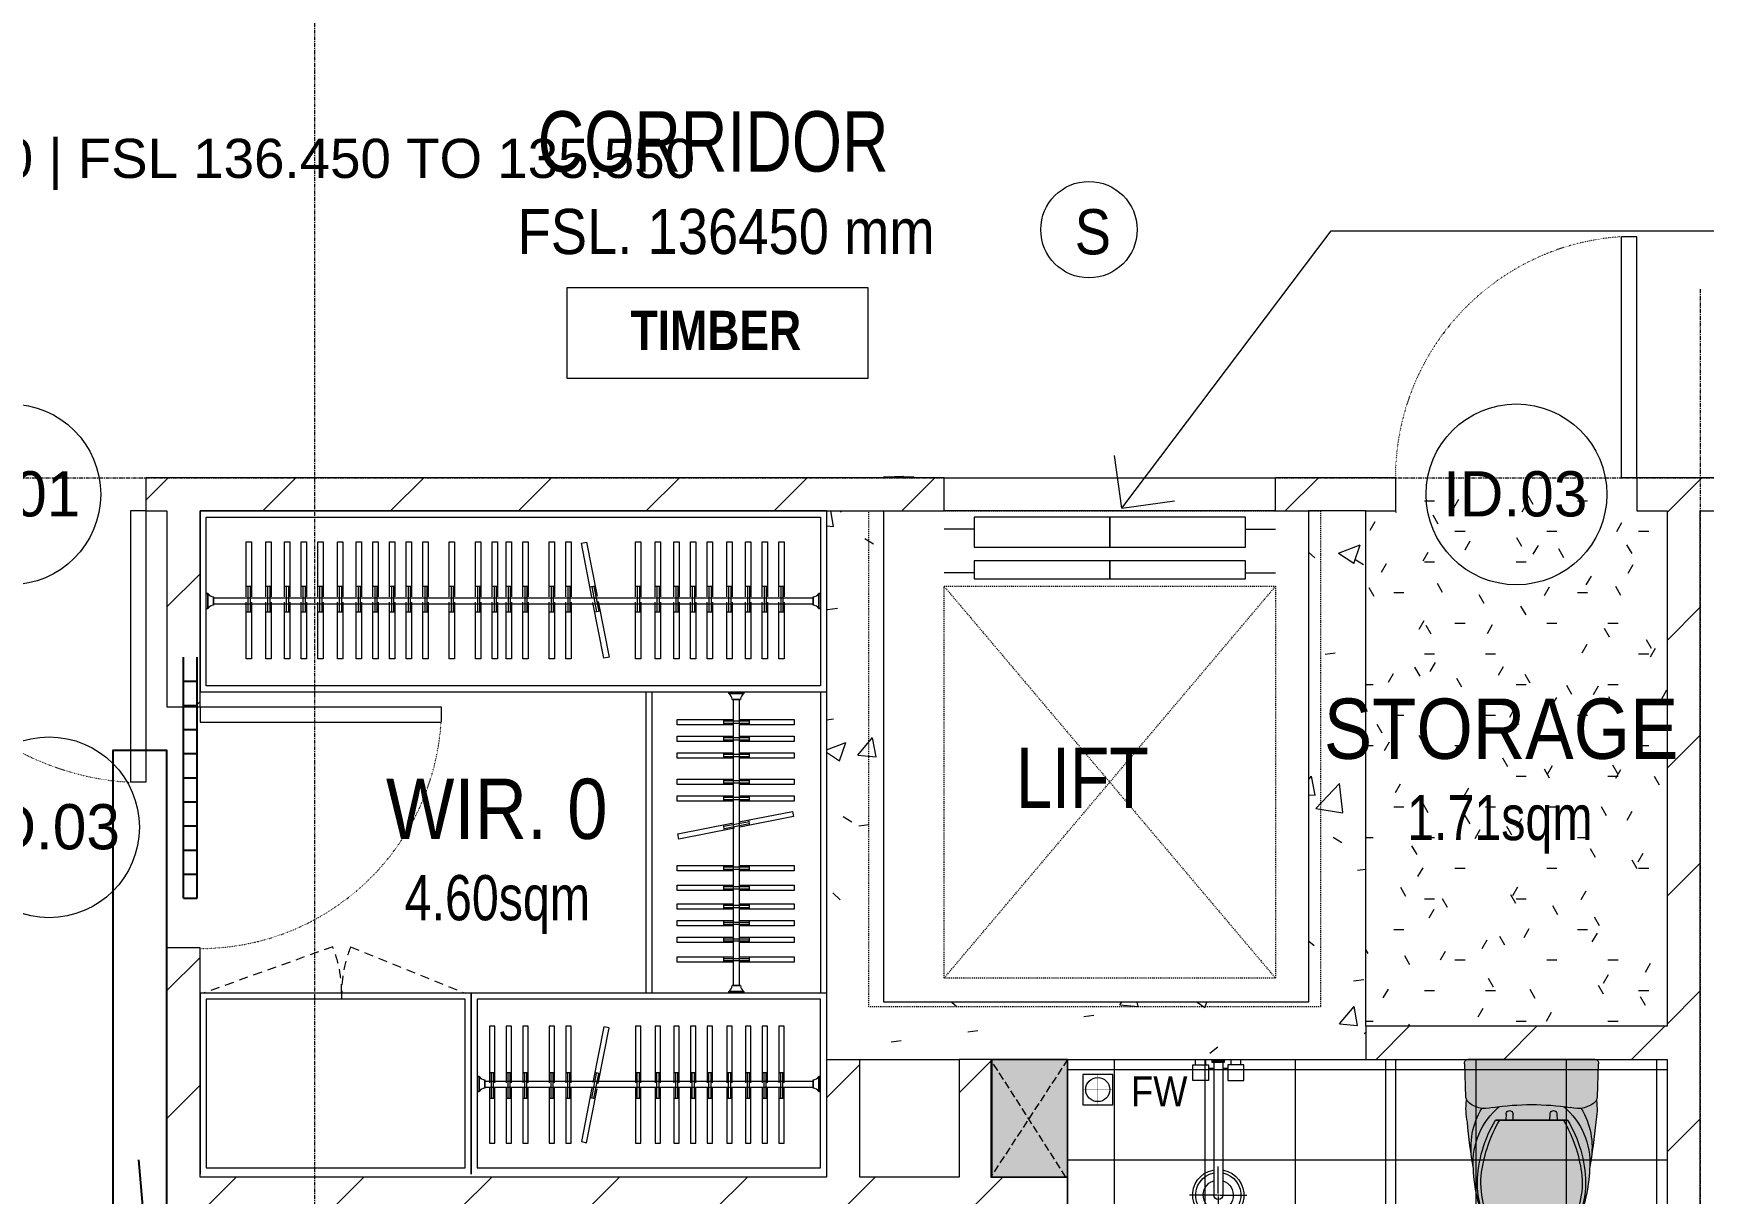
# Model space of a CAD drawing. Header units: millimetres. Extents: x -3370 to 37592, y -25802 to 13127.
# Drawn here: x 16211 to 21755, y -3112 to 738 of the extents above; entities that cross this region are included whole.
import ezdxf

# ---------------------------------------------------------------- set-up
doc = ezdxf.new("R2010")
doc.units = ezdxf.units.MM
for name, pattern in [('Aligning Line', [6.35, 3.175, -3.175]), ('Dot - Tight', [1, 0, -1]), ('Grid Line', [22.225, 12.7, -3.175, 3.175, -3.175]), ('IMPORT-Dash', [50, 30, -20]), ('IMPORT-IMPORT-DASH _4_', [35, 25, -10]), ('T-swing', [1.2, 0, -0.6, 0, -0.6])]:
    doc.linetypes.add(name, pattern=pattern)
for name, color, linetype, lineweight in [('A-ANNO-NOTE', 131, 'Continuous', 9), ('A-AREA-IDEN', 2, 'Continuous', 25), ('A-AREA-PATT', 32, 'Continuous', 9), ('A-DETL-GENF', 92, 'Continuous', 9), ('A-DETL-HDLN', 90, 'Dot - Tight', 9), ('A-DETL-THIN', 151, 'Continuous', 9), ('A-DOOR', 31, 'Continuous', 9), ('A-DOOR-IDEN', 31, 'Continuous', 9), ('A-WALL', 113, 'Continuous', 18), ('A-WALL-PATT', 111, 'Continuous', 18), ('G-ANNO-DIMS', 111, 'Continuous', 9), ('G-ANNO-TEXT', 231, 'Continuous', 9), ('LG Furniture_dwg _2_', 8, 'Continuous', 9), ('Q-SPCQ', 91, 'Continuous', 9), ('S-GRID', 1, 'Continuous', 9), ('图层 01', 7, 'Continuous', 9)]:
    doc.layers.add(name, color=color, linetype=linetype, lineweight=lineweight)
for name, color, linetype, lineweight, true_color in [('ID_LIGHTING_COVE', 7, 'Continuous', 25, 0xb86b1b), ('ID_NEW_JOINERY', 7, 'Continuous', 25, 0x181715), ('ID_REVISION_MARKUP', 7, 'Continuous', 25, 0xc83228)]:
    doc.layers.add(name, color=color, linetype=linetype, lineweight=lineweight, true_color=true_color)
doc.styles.add('Avenir', font='', dxfattribs={"width": 0.9, "height": 150})
doc.styles.add('Avenir Heavy', font='', dxfattribs={"width": 0.9, "height": 200})
doc.styles.add('Avenir Light', font='', dxfattribs={"height": 150})
doc.styles.add('Avenir Medium', font='', dxfattribs={"width": 0.8, "height": 150})
doc.styles.add('Avenir_1', font='', dxfattribs={"width": 0.8, "height": 200})
doc.styles.add('Avenir_3', font='', dxfattribs={"width": 0.9, "height": 100})
doc.styles.add('Avenir_B_2', font='', dxfattribs={"width": 0.85, "height": 130})
doc.styles.add('ID_SANS', font='Arial.ttf')
doc.styles.get('Avenir').set_extended_font_data('Avenir')
doc.styles.get('Avenir Heavy').set_extended_font_data('Avenir Heavy')
doc.styles.get('Avenir Light').set_extended_font_data('Avenir Light')
doc.styles.get('Avenir Medium').set_extended_font_data('Avenir Medium')
doc.styles.get('Avenir_1').set_extended_font_data('Avenir')
doc.styles.get('Avenir_3').set_extended_font_data('Avenir')
doc.styles.get('Avenir_B_2').set_extended_font_data('Avenir', bold=True)
pattern_1 = [(45, (0, 0), (-212.132, 212.132), [])]
pattern_2 = [(50, (0, 0), (728.737, -63.756), [76.2, -838.2]), (355, (0, 0), (-140.972, 764.228), [60.96, -670.56]), (100.451, (60.7, -5.3), (587.77, 700.467), [64.76, -712.36]), (46.184, (0, 203.2), (1084.316, -168.17), [114.3, -1257.3]), (96.636, (90.4, 189.2), (949.61, 989.71), [97.14, -1068.54]), (351.184, (0, 203.2), (949.62, 989.7), [91.44, -1005.84]), (21, (101.6, 152.4), (606.458, -409.06), [76.2, -838.2]), (326, (101.6, 152.4), (247.208, 736.753), [60.96, -670.56]), (71.451, (152.14, 118.3), (853.668, 327.685), [64.76, -712.36]), (37.5, (0, 0), (12.3547, 338.22), [33.528, -628.904, 33.528, -647.192, -673.1]), (37.5, (0, 0), (12.3547, 338.22), [-1343.152, 33.528, -639.572]), (7.5, (0, 0), (267.279, 400.722), [33.528, -354.584, 33.528, -613.664, -256.54]), (7.5, (0, 0), (267.279, 400.722), [-1035.304, 33.528, -223.012]), (327.5, (-226.57, 0), (542.3633, -22.9153), [33.528, -220.472, 33.528, -758.952, -1051.56]), (327.5, (-226.57, 0), (542.3633, -22.9153), [-1046.48, 33.528, -1018.032]), (317.5, (-328.17, 0), (592.517, 101.707), [33.528, -296.672, 33.528, -492.76, -746.76]), (317.5, (-328.17, 0), (592.517, 101.707), [-856.488, 33.528, -713.232])]

# ---------------------------------------------------------------- blocks, each defined once
blk = doc.blocks.new('M_Single-Flush - 900 x 2400mm In-1960865-Lower Ground Floor')
at = {"layer": 'A-DOOR'}
for p, q in [((399, -55), (399, -955.2)), ((450, -55), (399, -55)), ((450, -55), (450, -955.2)), ((450, -955.2), (399, -955.2))]:
    blk.add_line(p, q, dxfattribs=at)
at = {"layer": 'A-DOOR', "linetype": 'T-swing'}
blk.add_arc((450, -55), 901.7, 180, 266.7576, dxfattribs=at)
blk = doc.blocks.new('M_Single-Flush - 800 x 2400mm In-1960871-Lower Ground Floor')
at = {"layer": 'A-DOOR'}
for p, q in [((349, -55), (349, -855.1)), ((400, -55), (349, -55)), ((400, -55), (400, -855.1)), ((400, -855.1), (349, -855.1))]:
    blk.add_line(p, q, dxfattribs=at)
at = {"layer": 'A-DOOR', "linetype": 'T-swing'}
blk.add_arc((400, -55), 801.7, 180, 266.3526, dxfattribs=at)
blk = doc.blocks.new('Lift - Centre door _AUS_ - 13 Person 1000kg load_ deep-1960868-Lower Ground Floor')
at = {"layer": 'Q-SPCQ'}
for p, q in [((-496.1, 58), (-396.1, 58)), ((-496.1, 55), (-496.1, 58)), ((-461.1, 59), (-431.1, 59)), ((-460.6, 59), (-461.1, 59)), ((-461.1, 59), (-460.6, 59)), ((-460.6, 59), (-461.1, 59)), ((-431.1, 59), (-431.6, 59)), ((-431.6, 59), (-431.1, 59)), ((-431.1, 59), (-431.6, 59)), ((-396.1, 58), (-396.1, 55)), ((-296.1, -55), (-296.1, 55)), ((-296.1, 55), (803.9, 55)), ((803.9, -55), (803.9, 55)), ((803.9, -55), (-296.1, -55)), ((-196.1, -75), (-196.1, -175)), ((253.9, -75), (-196.1, -75)), ((253.9, -175), (253.9, -75)), ((703.9, -75), (253.9, -75)), ((253.9, -75), (253.9, -175)), ((703.9, -175), (703.9, -75)), ((-196.1, -115), (-296.1, -115)), ((703.9, -115), (803.9, -115)), ((-196.1, -175), (253.9, -175)), ((-196.1, -220), (-196.1, -280)), ((253.9, -220), (-196.1, -220)), ((253.9, -175), (703.9, -175)), ((253.9, -280), (253.9, -220)), ((703.9, -220), (253.9, -220)), ((253.9, -220), (253.9, -280)), ((703.9, -280), (703.9, -220)), ((-196.1, -260), (-296.1, -260)), ((703.9, -260), (803.9, -260)), ((-196.1, -280), (253.9, -280)), ((253.9, -280), (703.9, -280))]:
    blk.add_line(p, q, dxfattribs=at)
at = {"layer": 'Q-SPCQ', "linetype": 'Aligning Line'}
for p, q in [((-546.1, -1700), (-546.1, -55)), ((-546.1, -55), (953.9, -55)), ((953.9, -55), (953.9, -1700)), ((-296.1, -1605), (803.9, -305)), ((-296.1, -305), (803.9, -1605)), ((-296.1, -1605), (-296.1, -305)), ((-296.1, -305), (803.9, -305)), ((803.9, -305), (803.9, -1605)), ((803.9, -1605), (-296.1, -1605)), ((953.9, -1700), (-546.1, -1700))]:
    blk.add_line(p, q, dxfattribs=at)
blk = doc.blocks.new('M_Single-Flush - 800 x 2400mm In-2328581-Lower Ground Floor')
at = {"layer": 'A-DOOR'}
for p, q in [((349, 55), (349, 855.1)), ((400, 855.1), (349, 855.1)), ((400, 55), (400, 855.1)), ((400, 55), (349, 55))]:
    blk.add_line(p, q, dxfattribs=at)
at = {"layer": 'A-DOOR', "linetype": 'T-swing'}
blk.add_arc((400, 55), 801.7, 93.6474, 180, dxfattribs=at)
blk = doc.blocks.new('LG Furniture_dwg _2__LG Furniture_dwg _2__LG Furniture_dwg_A$C24FE3AAA-1786696-Lower Ground Floor-2227244-Lower Ground Floor-2333698-Lower Ground Floor')
at = {"layer": '图层 01'}
for p, q in [((0, 51.6), (17.7, 51.6)), ((4.8, 51.6), (4.8, -33.6)), ((11.8, 51.6), (11.8, -33.6)), ((0, -33.6), (17.7, -33.6))]:
    blk.add_line(p, q, dxfattribs=at)
at = {"layer": '图层 01', "flags": 128}
for points in [[(17.7, 18), (17.7, 199.7), (0, 199.7), (0, 18)], [(0, 0), (0, -188.4), (17.7, -188.4), (17.7, 0)]]:
    blk.add_lwpolyline(points, dxfattribs=at)
blk = doc.blocks.new('LG Furniture_dwg _2__LG Furniture_dwg _2__LG Furniture_dwg_A$C24FE3AAA-1786699-Lower Ground Floor-2227250-Lower Ground Floor-2333702-Lower Ground Floor')
at = {"layer": '图层 01'}
for p, q in [((0, 51.6), (17.7, 51.6)), ((4.8, 51.6), (4.8, -33.6)), ((11.8, 51.6), (11.8, -33.6)), ((0, -33.6), (17.7, -33.6))]:
    blk.add_line(p, q, dxfattribs=at)
at = {"layer": '图层 01', "flags": 128}
for points in [[(17.7, 18), (17.7, 199.7), (0, 199.7), (0, 18)], [(0, 0), (0, -188.4), (17.7, -188.4), (17.7, 0)]]:
    blk.add_lwpolyline(points, dxfattribs=at)
blk = doc.blocks.new('LG Furniture_dwg _2__LG Furniture_dwg _2__LG Furniture_dwg_做成ACAD TuKuai0410-1786700-Lower Ground Floor-2227253-Lower Ground Floor-2333704-Lower Ground Floor')
at = {"layer": '图层 01'}
for p, q in [((0, -211.1), (0, 211.1)), ((181.2, 84.1), (200.8, 85.1)), ((200.6, 61.3), (181.2, 61.5)), ((200.6, -61.3), (181.2, -61.5)), ((181.2, -84.1), (200.8, -85.1))]:
    blk.add_line(p, q, dxfattribs=at)
at = {"layer": '图层 01', "flags": 128}
for points in [[(14, 222.4), (124.8, 218.8), (136.6, 215.2)], [(201.1, -119.9), (201.1, 119.9), (201.1, -119.9), (201.1, 119.9)], [(136.6, -215.2), (124.8, -218.8), (14, -222.4)]]:
    blk.add_lwpolyline(points, dxfattribs=at)
at = {"layer": '图层 01'}
for centre, radius, start, end in [((11.6, 211.1), 11.6, 77.816, 180), ((164.6, 11.8), 205.8, 77.8819, 98.1295), ((77.3, 153.5), 85.6, 343.1753, 46.1405), ((343.3, -50.2), 244.2, 86.6529, 140.0755), ((291.6, -50.7), 251.6, 80.0154, 120.9839), ((418.3, -244.6), 424.2, 91.2487, 120.7875), ((418.3, -244.6), 424.2, 91.2487, 120.7875), ((418.3, -244.6), 424.2, 91.2487, 120.7875), ((21.9, -1810.3), 2031.8, 80.3609, 84.7498), ((338.1, -353.5), 546.9, 66.774, 87.4835), ((409, -115.2), 283.2, 56.0812, 97.0229), ((408.1, -122.6), 302.1, 42.1307, 89.834), ((408.1, -122.6), 302.1, 42.1307, 89.834), ((408.1, -122.6), 302.1, 42.1307, 89.834), ((1027.3, 0), 877.6, 171.5645, 188.4355), ((444.1, -314.7), 485.7, 98.2525, 120.0388), ((396.8, -112.4), 304.9, 37.339, 59.0201), ((371.8, -170.5), 349.9, 42.3567, 56.0812), ((181, 72.8), 11.3, 88.9403, 271.0597), ((535.5, -5.2), 118.2, 2.542, 36.6053), ((554.6, 1.5), 110.5, 338.8962, 39.9839), ((440.5, 61.3), 238.9, 298.3069, 335.3734), ((535.5, 5.2), 118.2, 323.3947, 357.458), ((343.3, 50.2), 244.2, 219.9245, 273.3471), ((181, -72.8), 11.3, 88.9403, 271.0597), ((444.1, 314.7), 485.7, 239.9612, 261.7475), ((408.1, 122.6), 302.1, 270.166, 317.8693), ((408.1, 122.6), 302.1, 270.166, 317.8693), ((408.1, 122.6), 302.1, 270.166, 317.8693), ((371.8, 170.5), 349.9, 303.9188, 317.6433), ((77.3, -153.5), 85.6, 313.8595, 16.8247), ((291.6, 50.7), 251.6, 239.0161, 279.9846), ((418.3, 244.6), 424.2, 239.2125, 268.7513), ((418.3, 244.6), 424.2, 239.2125, 268.7513), ((418.3, 244.6), 424.2, 239.2125, 268.7513), ((338.1, 353.5), 546.9, 272.5165, 293.226), ((409, 115.2), 283.2, 262.9771, 303.9188), ((11.6, -211.1), 11.6, 180, 282.184), ((164.6, -11.8), 205.8, 261.8705, 282.1181), ((21.9, 1810.3), 2031.8, 275.2502, 279.6391)]:
    blk.add_arc(centre, radius, start, end, dxfattribs=at)
blk = doc.blocks.new('LG Furniture_dwg _2__LG Furniture_dwg _2__LG Furniture_dwg_A$C4C12256C-1786701-Lower Ground Floor-2227252-Lower Ground Floor-2333703-Lower Ground Floor')
at = {"layer": '图层 01'}
for p, q in [((-450, 5), (-450, 95)), ((-18, 75.2), (0, 75.2)), ((-10, 15), (-450, 15)), ((-450, 2.5), (-450, -2.5)), ((0, 41.8), (-18, 41.8)), ((-5, -20), (-5, 20)), ((-455, 0), (-545, 0)), ((-452.5, 0), (-447.5, 0)), ((-450, -5), (-450, -95)), ((-10, -15), (-450, -15)), ((-445, 0), (-355, 0)), ((0, -41.8), (-18, -41.8)), ((-18, -75.2), (0, -75.2))]:
    blk.add_line(p, q, dxfattribs=at)
at = {"layer": '图层 01', "flags": 128}
for points in [[(-18, 32.1), (-69.4, 32.1), (-69.4, 84.9), (-18, 84.9), (-18, 32.1)], [(-18, -32.1), (-69.4, -32.1), (-69.4, -84.9), (-18, -84.9), (-18, -32.1)]]:
    blk.add_lwpolyline(points, dxfattribs=at)
for points in [[(-30, 15), (-30, 32.1)], [(-10, 20), (-10, -20), (0, -20), (0, 20)], [(-30, -32.1), (-30, -15)]]:
    blk.add_lwpolyline(points, close=True, dxfattribs=at)
at = {"layer": '图层 01'}
for radius, start, end in [(85, 11.537, 348.463), (75, 11.537, 348.463), (50, 17.4576, 342.5424), (15, 90, 270)]:
    blk.add_arc((-450, 0), radius, start, end, dxfattribs=at)
blk = doc.blocks.new('LG Furniture_dwg _2__LG Furniture_dwg _2_-2222735-Lower Ground Floor-2333706-Lower Ground Floor')
at = {"layer": 'LG Furniture_dwg _2_', "color": 7, "linetype": 'IMPORT-Dash'}
for p, q in [((57093.6, -1587.3), (56663.4, -1741.2)), ((57153.1, -1587.3), (57533.4, -1741.2))]:
    blk.add_line(p, q, dxfattribs=at)
at = {"layer": 'LG Furniture_dwg _2_', "color": 7, "linetype": 'IMPORT-IMPORT-DASH _4_'}
for p, q in [((59527.9, -2351.2), (59277.9, -1961.2)), ((59533.4, -1961.2), (59277.9, -2351.2))]:
    blk.add_line(p, q, dxfattribs=at)
at = {"layer": 'LG Furniture_dwg _2_', "color": 7, "flags": 128}
blk.add_lwpolyline([(59533.4, -2351.2), (59533.4, -1961.2), (59277.9, -1961.2), (59277.9, -2351.2)], close=True, dxfattribs=at)
blk.add_lwpolyline([(59533.4, -1961.2), (59533.4, -3211.2), (60143.4, -3211.2), (60623.4, -2731.2), (60623.4, -1961.2)], dxfattribs=at)
at = {"layer": 'LG Furniture_dwg _2_', "color": 7, "linetype": 'IMPORT-Dash'}
for centre, start, end in [((56710.4, -1741.2), 360, 21.8752), ((57536.4, -1741.2), 158.1248, 180)]:
    blk.add_arc(centre, 413, start, end, dxfattribs=at)
at = {"layer": '图层 01'}
for p, q in [((56698.4, -429.2), (58688.4, -429.2)), ((56698.4, -449.2), (58688.4, -449.2)), ((58133.4, -741.2), (58133.4, -1741.2)), ((58153.4, -741.2), (58153.4, -1741.2)), ((58423.4, -766.2), (58423.4, -1716.2)), ((58443.4, -766.2), (58443.4, -1716.2)), ((58713.4, -741.2), (58713.4, -1741.2)), ((57123.4, -1761.2), (57123.4, -1741.2)), ((57598.4, -2033.1), (58688.4, -2033.1)), ((57598.4, -2053.1), (58688.4, -2053.1))]:
    blk.add_line(p, q, dxfattribs=at)
at = {"layer": '图层 01', "flags": 128}
for points in [[(58733.4, -141.2), (56653.4, -141.2), (56653.4, -741.2), (58733.4, -741.2)], [(58733.4, -1741.2), (57553.4, -1741.2), (57553.4, -2341.2), (57553.4, -1741.2), (56653.4, -1741.2), (56653.4, -2341.2)]]:
    blk.add_lwpolyline(points, dxfattribs=at)
for points in [[(58713.4, -161.2), (58713.4, -721.2), (56673.4, -721.2), (56673.4, -161.2)], [(56673.4, -464.6), (56679.4, -464.6), (56679.4, -414.6), (56673.4, -414.6), (56679.4, -414.6), (56679.4, -464.6)], [(56698.4, -453.6), (56698.4, -425.6)], [(58688.4, -453.6), (58688.4, -425.6)], [(58713.4, -464.6), (58707.4, -464.6), (58707.4, -414.6), (58713.4, -414.6), (58707.4, -414.6), (58707.4, -464.6)], [(58408.4, -741.2), (58408.4, -747.2), (58458.4, -747.2), (58458.4, -741.2), (58458.4, -747.2), (58408.4, -747.2)], [(58419.4, -766.2), (58447.4, -766.2)], [(58419.4, -1716.2), (58447.4, -1716.2)], [(56673.4, -1761.2), (56673.4, -2321.2), (57533.4, -2321.2), (57533.4, -1761.2)], [(58713.4, -2321.2), (58713.4, -1761.2), (57573.4, -1761.2), (57573.4, -2321.2)], [(58408.4, -1741.2), (58408.4, -1735.2), (58458.4, -1735.2), (58458.4, -1741.2), (58458.4, -1735.2), (58408.4, -1735.2)], [(57573.4, -2017.8), (57579.4, -2017.8), (57579.4, -2067.8), (57573.4, -2067.8), (57579.4, -2067.8), (57579.4, -2017.8)], [(57598.4, -2028.8), (57598.4, -2056.8)], [(58688.4, -2028.8), (58688.4, -2056.8)], [(58713.4, -2017.8), (58707.4, -2017.8), (58707.4, -2067.8), (58713.4, -2067.8), (58707.4, -2067.8), (58707.4, -2017.8)]]:
    blk.add_lwpolyline(points, close=True, dxfattribs=at)
at = {"layer": '图层 01'}
for centre, start, end in [((56698.4, -403.6), 209.9156, 269.9473), ((56698.4, -403.6), 209.9156, 269.9473), ((58688.3, -403.6), 270.0527, 330.0844), ((58688.3, -403.6), 270.0527, 330.0844), ((56698.4, -475.5), 90.0527, 150.0844), ((58688.3, -475.5), 29.9156, 89.9473), ((58397.4, -766.2), 0.0527, 60.0844), ((58469.3, -766.2), 119.9156, 179.9473), ((58469.3, -766.2), 119.9156, 179.9473), ((58397.4, -1716.1), 299.9156, 359.9473), ((58469.3, -1716.1), 180.0527, 240.0844), ((58469.3, -1716.1), 180.0527, 240.0844), ((57598.4, -2006.8), 209.9156, 269.9473), ((58688.3, -2006.8), 270.0527, 330.0844), ((57598.4, -2078.7), 90.0527, 150.0844), ((57598.4, -2078.7), 90.0527, 150.0844), ((58688.3, -2078.7), 29.9156, 89.9473), ((58688.3, -2078.7), 29.9156, 89.9473)]:
    blk.add_arc(centre, 21.9, start, end, dxfattribs=at)
at = {"extrusion": (0, 0, -1), "zscale": -1}
for p in [(-56824, -443.5), (-56889.3, -443.5), (-56951.4, -443.5), (-57006.8, -443.5), (-57062.1, -443.5), (-57127.4, -443.5), (-57189.6, -443.5), (-57244.9, -443.5), (-57300.2, -443.5), (-57355.6, -443.5), (-57410.9, -443.5), (-57498.2, -443.5), (-57585.6, -443.5), (-57640.9, -443.5), (-57687.6, -443.5), (-57742.9, -443.5), (-57830.3, -443.5), (-57885.6, -443.5), (-58116.5, -443.5), (-58181.8, -443.5), (-58244, -443.5), (-58299.3, -443.5), (-58354.6, -443.5), (-58419.9, -443.5), (-58482.1, -443.5), (-58537.4, -443.5), (-58592.7, -443.5)]:
    blk.add_blockref('LG Furniture_dwg _2__LG Furniture_dwg _2__LG Furniture_dwg_A$C24FE3AAA-1786696-Lower Ground Floor-2227244-Lower Ground Floor-2333698-Lower Ground Floor', p, dxfattribs=at)
at = {"extrusion": (0, 0, -1)}
for name, p, zscale, rotation in [('LG Furniture_dwg _2__LG Furniture_dwg _2__LG Furniture_dwg_A$C24FE3AAA-1786696-Lower Ground Floor-2227244-Lower Ground Floor-2333698-Lower Ground Floor', (-57975, -441), -0.9999999999999994, 348.9190717904642), ('LG Furniture_dwg _2__LG Furniture_dwg _2__LG Furniture_dwg_A$C24FE3AAA-1786696-Lower Ground Floor-2227244-Lower Ground Floor-2333698-Lower Ground Floor', (-58425.4, -850.8), -1.000000000000002, 90), ('LG Furniture_dwg _2__LG Furniture_dwg _2__LG Furniture_dwg_A$C24FE3AAA-1786696-Lower Ground Floor-2227244-Lower Ground Floor-2333698-Lower Ground Floor', (-58425.4, -906.2), -1.000000000000002, 90), ('LG Furniture_dwg _2__LG Furniture_dwg _2__LG Furniture_dwg_A$C24FE3AAA-1786696-Lower Ground Floor-2227244-Lower Ground Floor-2333698-Lower Ground Floor', (-58425.4, -961.5), -1.000000000000002, 90), ('LG Furniture_dwg _2__LG Furniture_dwg _2__LG Furniture_dwg_A$C24FE3AAA-1786696-Lower Ground Floor-2227244-Lower Ground Floor-2333698-Lower Ground Floor', (-58425.4, -1048.8), -1.000000000000002, 90), ('LG Furniture_dwg _2__LG Furniture_dwg _2__LG Furniture_dwg_A$C24FE3AAA-1786696-Lower Ground Floor-2227244-Lower Ground Floor-2333698-Lower Ground Floor', (-58425.4, -1104.2), -1.000000000000002, 90), ('LG Furniture_dwg _2__LG Furniture_dwg _2__LG Furniture_dwg_A$C24FE3AAA-1786696-Lower Ground Floor-2227244-Lower Ground Floor-2333698-Lower Ground Floor', (-58427.8, -1193.6), -1, 78.91907179046372), ('LG Furniture_dwg _2__LG Furniture_dwg _2__LG Furniture_dwg_A$C24FE3AAA-1786696-Lower Ground Floor-2227244-Lower Ground Floor-2333698-Lower Ground Floor', (-58425.4, -1335.1), -1.000000000000002, 90), ('LG Furniture_dwg _2__LG Furniture_dwg _2__LG Furniture_dwg_A$C24FE3AAA-1786696-Lower Ground Floor-2227244-Lower Ground Floor-2333698-Lower Ground Floor', (-58425.4, -1400.3), -1.000000000000002, 90), ('LG Furniture_dwg _2__LG Furniture_dwg _2__LG Furniture_dwg_A$C24FE3AAA-1786696-Lower Ground Floor-2227244-Lower Ground Floor-2333698-Lower Ground Floor', (-58425.4, -1462.5), -1.000000000000002, 90), ('LG Furniture_dwg _2__LG Furniture_dwg _2__LG Furniture_dwg_A$C24FE3AAA-1786696-Lower Ground Floor-2227244-Lower Ground Floor-2333698-Lower Ground Floor', (-58425.4, -1517.9), -1.000000000000002, 90), ('LG Furniture_dwg _2__LG Furniture_dwg _2__LG Furniture_dwg_A$C24FE3AAA-1786696-Lower Ground Floor-2227244-Lower Ground Floor-2333698-Lower Ground Floor', (-58425.4, -1573.2), -1.000000000000002, 90), ('LG Furniture_dwg _2__LG Furniture_dwg _2__LG Furniture_dwg_A$C24FE3AAA-1786696-Lower Ground Floor-2227244-Lower Ground Floor-2333698-Lower Ground Floor', (-58425.4, -1638.5), -1.000000000000002, 90), ('LG Furniture_dwg _2__LG Furniture_dwg _2__LG Furniture_dwg_A$C4C12256C-1786701-Lower Ground Floor-2227252-Lower Ground Floor-2333703-Lower Ground Floor', (-60033.4, -1961.2), -1, 90), ('LG Furniture_dwg _2__LG Furniture_dwg _2__LG Furniture_dwg_做成ACAD TuKuai0410-1786700-Lower Ground Floor-2227253-Lower Ground Floor-2333704-Lower Ground Floor', (-61073.4, -1961.2), -1, 270)]:
    blk.add_blockref(name, p, dxfattribs=dict(at, zscale=zscale, rotation=rotation))
for p, rotation in [((57632.3, -2038.9), 180), ((57687.6, -2038.9), 180), ((57742.9, -2038.9), 180), ((57830.3, -2038.9), 180), ((57885.6, -2038.9), 180), ((57975, -2041.3), 168.9190717904641), ((58116.5, -2038.9), 180), ((58181.8, -2038.9), 180), ((58244, -2038.9), 180), ((58299.3, -2038.9), 180), ((58354.6, -2038.9), 180), ((58419.9, -2038.9), 180), ((58482.1, -2038.9), 180), ((58537.4, -2038.9), 180), ((58592.7, -2038.9), 180)]:
    blk.add_blockref('LG Furniture_dwg _2__LG Furniture_dwg _2__LG Furniture_dwg_A$C24FE3AAA-1786699-Lower Ground Floor-2227250-Lower Ground Floor-2333702-Lower Ground Floor', p, dxfattribs=dict(rotation=rotation))
blk = doc.blocks.new('LG Furniture_dwg _2_-2222735-Lower Ground Floor')
blk.add_blockref('LG Furniture_dwg _2__LG Furniture_dwg _2_-2222735-Lower Ground Floor-2333706-Lower Ground Floor', (-39889.3, -705.5))
blk = doc.blocks.new('Annotation - Tag Door - Annotation - Tag Door-163460-Lower Ground Floor')
at = {"layer": 'A-DOOR-IDEN'}
blk.add_circle((0, 0), 3, dxfattribs=at)
blk = doc.blocks.new('OJID - Material Marks - OJID - Material Marks-1690541-Lower Ground Floor')
at = {"layer": 'A-ANNO-NOTE'}
for p, q in [((10, 3), (0, 3)), ((0, 3), (0, 0)), ((10, 0), (10, 3)), ((0, 0), (10, 0))]:
    blk.add_line(p, q, dxfattribs=at)

msp = doc.modelspace()

# ---------------------------------------------------------------- hatches: boundary and pattern name
at = {"layer": 'A-AREA-PATT'}
h = msp.add_hatch(dxfattribs=at)
h.set_pattern_fill('FP_4', color=55, style=0, pattern_type=2)
h.set_pattern_definition([(0, (0, 0), (406.4, 101.6), [33.528, -271.272, 33.528, -271.272, -1625.6]), (0, (0, 0), (406.4, 101.6), [-609.6, 33.528, -576.072, 33.528, -271.272, -711.2]), (0, (0, 0), (406.4, 101.6), [-1524, 33.528, -169.672, 33.528, -474.472]), (120, (152.4, 50.8), (-291.1882, 301.15272), [33.528, -271.272, 33.528, -271.272, -1625.6]), (120, (152.4, 50.8), (-291.1882, 301.15272), [-609.6, 33.528, -576.072, 33.528, -271.272, -711.2]), (120, (152.4, 50.8), (-291.1882, 301.15272), [-1524, 33.528, -169.672, 33.528, -474.472]), (240, (203.2, 254), (-115.2118, -402.75272), [33.528, -271.272, 33.528, -271.272, -1625.6]), (240, (203.2, 254), (-115.2118, -402.75272), [-609.6, 33.528, -576.072, 33.528, -271.272, -711.2]), (240, (203.2, 254), (-115.2118, -402.75272), [-1524, 33.528, -169.672, 33.528, -474.472])])
h.paths.add_polyline_path([(21039.859, -2556.636), (21634.04, -2556.636), (21634.04, -846.636), (21534.04, -846.636), (21534.04, -791.636), (20734.04, -791.636), (20734.04, -846.636), (20634.04, -846.636), (20634.04, -2556.636), (20712.345, -2556.636)])
h = msp.add_hatch(dxfattribs=at)
h.set_pattern_fill('FP_3', color=55, style=0, pattern_type=2)
h.set_pattern_definition([(0, (0, 0), (0, 300), []), (90, (0, 0), (-300, 2e-14), [])])
h.paths.add_polyline_path([(21634.04, -5021.636), (21634.04, -2666.636), (19644.04, -2666.636), (19644.04, -5021.636), (20944.04, -5021.636)])
at = {"layer": 'A-DETL-GENF'}
h = msp.add_hatch(color=7, dxfattribs=at)
h.paths.add_polyline_path([(20144.04, -5021.636), (20144.04, -3916.636), (19644.04, -3916.636), (19644.04, -5021.636), (19670.96, -5021.636)])
h.paths.add_polyline_path([(17855.379, -5021.636), (17851.299, -4896.816), (17848.003, -4886.113), (17849.947, -4849.855), (17818.479, -4594.038), (17803.809, -4529.841), (17781.531, -4467.872), (17752.414, -4425.483), (17714.901, -4390.305), (17670.73, -4363.97), (17648.012, -4357.884), (17624.52, -4356.745), (17601.32, -4360.602), (17579.461, -4369.282), (17559.934, -4382.391), (17514.703, -4425.483), (17483.45, -4467.872), (17461.172, -4529.841), (17446.502, -4594.038), (17439.655, -4659.533), (17428.098, -4736.483), (17415.181, -4852.596), (17416.978, -4886.113), (17413.682, -4896.816), (17409.602, -5021.636), (17851.299, -5021.636)])
h.paths.add_polyline_path([(18033.928, -3656.636), (18534.04, -3656.636), (18534.04, -3166.636), (16764.04, -3166.636), (16764.04, -3656.636), (17469.253, -3656.636)])
h.paths.add_polyline_path([(21176.069, -3331.528), (21199.561, -3330.388), (21222.279, -3324.303), (21266.45, -3297.967), (21303.963, -3262.79), (21333.08, -3220.4), (21355.359, -3158.432), (21370.028, -3094.235), (21376.875, -3028.74), (21388.432, -2951.79), (21401.496, -2838.418), (21399.553, -2802.16), (21402.848, -2791.457), (21406.928, -2666.636), (20961.152, -2666.636), (20965.231, -2791.457), (20968.527, -2802.16), (20966.584, -2838.418), (20998.051, -3094.235), (21012.721, -3158.432), (21035, -3220.4), (21069.186, -3266.77), (21111.483, -3305.881), (21131.01, -3318.991), (21152.869, -3327.671)])
h.paths.add_polyline_path([(19534.04, -3056.636), (19644.04, -3056.636), (19644.04, -2666.636), (19388.584, -2667.624), (19388.584, -3056.636), (19394.04, -3056.636)])
h.paths.add_polyline_path([(21174.04, 873.364), (21174.04, 2423.364), (20524.04, 2423.364), (20524.04, 873.364)])
h.paths.add_polyline_path([(17110.827, 873.364), (17234.04, 873.364), (17234.04, 3918.364), (16744.04, 3918.364), (16744.04, 5038.364), (16434.041, 5038.364), (16434.041, 873.364), (16839.04, 873.364)])
h.paths.add_polyline_path([(20524.04, 2740.476), (20648.861, 2744.555), (20659.563, 2747.851), (20695.821, 2745.908), (20951.638, 2777.375), (21015.835, 2792.045), (21077.804, 2814.323), (21120.193, 2843.44), (21155.371, 2880.953), (21181.706, 2925.124), (21187.792, 2947.842), (21188.931, 2971.334), (21185.074, 2994.534), (21174.04, 3019.9), (21163.285, 3035.92), (21120.193, 3081.151), (21077.804, 3112.404), (21015.835, 3134.683), (20951.638, 3149.352), (20886.143, 3156.199), (20809.193, 3167.756), (20695.821, 3180.82), (20659.563, 3178.877), (20648.861, 3182.172), (20524.04, 3186.252), (20524.04, 2744.555)])
h.paths.add_polyline_path([(20524.04, 3473.364), (22994.04, 3473.364), (22994.04, 4338.364), (20524.04, 4338.364), (20524.04, 3543.009)])
at = {"layer": 'A-WALL-PATT', "lineweight": 9}
h = msp.add_hatch(dxfattribs=at)
h.set_pattern_fill('FP_2', color=256, style=0, pattern_type=2)
h.set_pattern_definition(pattern_1)
h.paths.add_polyline_path([(18939.04, -846.636), (18939.04, -736.636), (16584.04, -736.636), (16584.04, -846.636), (18844.04, -846.636)])
h.paths.add_polyline_path([(15124.04, -846.636), (15684.04, -846.636), (15684.04, -736.636), (12864.04, -736.636), (12864.04, -846.636), (15090.879, -846.636)])
h = msp.add_hatch(dxfattribs=at)
h.set_pattern_fill('FP_2', color=256, style=0, pattern_type=2)
h.set_pattern_definition(pattern_1)
h.paths.add_polyline_path([(21634.04, -846.636), (21924.04, -846.636), (21924.04, -736.636), (21534.04, -736.636), (21534.04, -846.636)])
h.paths.add_polyline_path([(19030.927, -846.636), (19234.04, -846.636), (19234.04, -736.636), (18939.04, -736.636), (18939.04, -846.636)])
h.paths.add_polyline_path([(20334.04, -846.636), (20734.04, -846.636), (20734.04, -736.636), (20334.04, -736.636)])
h.paths.add_polyline_path([(27054.04, -846.636), (27054.04, -736.636), (26944.04, -736.636), (26944.04, -846.636), (27050.763, -846.636)])
h.paths.add_polyline_path([(25864.04, -846.636), (26044.04, -846.636), (26044.04, -736.636), (22824.04, -736.636), (22824.04, -846.636)])
h = msp.add_hatch(dxfattribs=at)
h.set_pattern_fill('FP_2', color=256, style=0, pattern_type=2)
h.set_pattern_definition(pattern_1)
h.paths.add_polyline_path([(16654.04, -3056.636), (16764.04, -3056.636), (16764.04, -2296.636), (16654.04, -2296.636), (16654.04, -2846.551)])
h.paths.add_polyline_path([(16764.04, -1496.636), (16764.04, -846.636), (16654.04, -846.636), (16654.04, -1496.636)])
h = msp.add_hatch(dxfattribs=at)
h.set_pattern_fill('FP_1', color=256, style=0, pattern_type=2)
h.set_pattern_definition(pattern_2)
h.paths.add_polyline_path([(18954.04, -2666.636), (19034.04, -2666.636), (19034.04, -846.636), (18844.04, -846.636), (18844.04, -2666.636)])
h = msp.add_hatch(dxfattribs=at)
h.set_pattern_fill('FP_1', color=256, style=0, pattern_type=2)
h.set_pattern_definition(pattern_2)
h.paths.add_polyline_path([(20634.04, -2666.636), (20634.04, -846.636), (20444.04, -846.636), (20444.04, -2666.636)])
h = msp.add_hatch(dxfattribs=at)
h.set_pattern_fill('FP_2', color=256, style=0, pattern_type=2)
h.set_pattern_definition(pattern_1)
h.paths.add_polyline_path([(21634.04, -5021.636), (21744.04, -5021.636), (21744.04, -4951.636), (21634.04, -4951.636)])
h.paths.add_polyline_path([(21744.04, -4151.636), (21744.04, -846.636), (21634.04, -846.636), (21634.04, -4151.636)])
h = msp.add_hatch(dxfattribs=at)
h.set_pattern_fill('FP_1', color=256, style=0, pattern_type=2)
h.set_pattern_definition(pattern_2)
h.paths.add_polyline_path([(19644.04, -2666.636), (20444.04, -2666.636), (20444.04, -2476.636), (19034.04, -2476.636), (19034.04, -2666.636), (19394.04, -2666.636)])
h = msp.add_hatch(dxfattribs=at)
h.set_pattern_fill('FP_2', color=256, style=0, pattern_type=2)
h.set_pattern_definition(pattern_1)
h.paths.add_polyline_path([(20634.04, -2666.636), (21634.04, -2666.636), (21634.04, -2556.636), (20634.04, -2556.636)])
h = msp.add_hatch(dxfattribs=at)
h.set_pattern_fill('FP_2', color=256, style=0, pattern_type=2)
h.set_pattern_definition(pattern_1)
h.paths.add_polyline_path([(18844.04, -3056.636), (18954.04, -3056.636), (18954.04, -2666.636), (18844.04, -2666.636), (18844.04, -2846.551)])
h = msp.add_hatch(dxfattribs=at)
h.set_pattern_fill('FP_2', color=256, style=0, pattern_type=2)
h.set_pattern_definition(pattern_1)
h.paths.add_polyline_path([(19284.04, -3056.636), (19394.04, -3056.636), (19394.04, -2666.636), (19284.04, -2666.636), (19284.04, -3033.367)])
h = msp.add_hatch(dxfattribs=at)
h.set_pattern_fill('FP_2', color=256, style=0, pattern_type=2)
h.set_pattern_definition(pattern_1)
h.paths.add_polyline_path([(16764.04, -5021.636), (16764.04, -4521.636), (16654.04, -4521.636), (16654.04, -5021.636)])
h.paths.add_polyline_path([(16654.04, -3721.636), (16764.04, -3721.636), (16764.04, -3056.636), (16654.04, -3056.636), (16654.04, -3553.065)])
h = msp.add_hatch(dxfattribs=at)
h.set_pattern_fill('FP_2', color=256, style=0, pattern_type=2)
h.set_pattern_definition(pattern_1)
h.paths.add_polyline_path([(19035.662, -3166.636), (19644.04, -3166.636), (19644.04, -3056.636), (16764.04, -3056.636), (16764.04, -3166.636), (18844.04, -3166.636)])

# ---------------------------------------------------------------- linework, layer by layer
at = {"layer": 'A-DETL-HDLN'}
for p, q in [((19744.04, -2716.636), (19744.04, -2816.636)), ((19794.04, -2766.636), (19694.04, -2766.636))]:
    msp.add_line(p, q, dxfattribs=at)
at = {"layer": 'A-DETL-THIN'}
for p, q in [((19794.04, -2716.636), (19694.04, -2716.636)), ((19694.04, -2716.636), (19694.04, -2816.636)), ((19794.04, -2816.636), (19794.04, -2716.636)), ((19694.04, -2816.636), (19794.04, -2816.636))]:
    msp.add_line(p, q, dxfattribs=at)
for centre, radius in [((19714.887, 86.793), 160), ((19744.04, -2766.636), 40)]:
    msp.add_circle(centre, radius, dxfattribs=at)
at = {"layer": 'A-WALL'}
for p, q in [((19234.04, -736.636), (16584.04, -736.636)), ((16584.04, -736.636), (16584.04, -846.636)), ((20734.04, -736.636), (20334.04, -736.636)), ((20734.04, -846.636), (20734.04, -736.636)), ((21924.04, -736.636), (21534.04, -736.636)), ((21534.04, -736.636), (21534.04, -846.636)), ((16584.04, -846.636), (16654.04, -846.636)), ((16654.04, -846.636), (16654.04, -1496.636)), ((16764.04, -1496.636), (16764.04, -846.636)), ((16764.04, -846.636), (18844.04, -846.636)), ((18844.04, -846.636), (18844.04, -3056.636)), ((19034.04, -2476.636), (19034.04, -846.636)), ((19034.04, -846.636), (19234.04, -846.636)), ((20334.04, -846.636), (20444.04, -846.636)), ((20444.04, -846.636), (20444.04, -2476.636)), ((20634.04, -2556.636), (20634.04, -846.636)), ((20634.04, -846.636), (20734.04, -846.636)), ((21534.04, -846.636), (21634.04, -846.636)), ((21634.04, -846.636), (21634.04, -2556.636)), ((21744.04, -4151.636), (21744.04, -846.636)), ((21744.04, -846.636), (21924.04, -846.636)), ((16654.04, -1496.636), (16764.04, -1496.636)), ((16654.04, -2296.636), (16654.04, -3721.636)), ((16764.04, -2296.636), (16654.04, -2296.636)), ((16764.04, -3056.636), (16764.04, -2296.636)), ((20444.04, -2476.636), (19034.04, -2476.636)), ((21634.04, -2556.636), (20634.04, -2556.636)), ((18954.04, -2666.636), (19284.04, -2666.636)), ((18954.04, -3056.636), (18954.04, -2666.636)), ((19284.04, -2666.636), (19284.04, -3056.636)), ((19394.04, -2666.636), (21634.04, -2666.636)), ((19394.04, -3056.636), (19394.04, -2666.636)), ((21634.04, -2666.636), (21634.04, -4151.636)), ((18844.04, -3056.636), (16764.04, -3056.636)), ((19284.04, -3056.636), (18954.04, -3056.636)), ((19644.04, -3056.636), (19394.04, -3056.636)), ((19644.04, -5021.636), (19644.04, -3056.636))]:
    msp.add_line(p, q, dxfattribs=at)
at = {"layer": 'A-WALL', "lineweight": 9}
for p, q in [((18844.04, -846.636), (19034.04, -846.636)), ((20634.04, -846.636), (20444.04, -846.636)), ((20634.04, -2556.636), (20634.04, -2666.636)), ((18844.04, -2666.636), (18954.04, -2666.636)), ((19394.04, -2666.636), (19284.04, -2666.636))]:
    msp.add_line(p, q, dxfattribs=at)
at = {"layer": 'G-ANNO-TEXT', "color": 7}
for p, q in [((19823.973, -837.634), (20519.182, 83.424)), ((20519.182, 83.424), (22006.567, 83.424)), ((19823.973, -837.634), (19799.509, -662.558)), ((19823.973, -837.634), (19999.048, -813.17))]:
    msp.add_line(p, q, dxfattribs=at)
at = {"layer": 'ID_NEW_JOINERY'}
for p, q in [((16709.04, -2131.636), (16709.04, -1331.636)), ((16754.04, -2131.636), (16754.04, -1331.636)), ((16709.04, -1411.636), (16754.04, -1411.636)), ((16709.04, -1491.636), (16754.04, -1491.636)), ((16709.04, -1571.636), (16754.04, -1571.636)), ((16709.04, -1651.636), (16754.04, -1651.636)), ((16709.04, -1731.636), (16754.04, -1731.636)), ((16709.04, -1811.636), (16754.04, -1811.636)), ((16709.04, -1891.636), (16754.04, -1891.636)), ((16709.04, -1971.636), (16754.04, -1971.636)), ((16709.04, -2051.636), (16754.04, -2051.636)), ((16709.04, -2131.636), (16754.04, -2131.636))]:
    msp.add_line(p, q, dxfattribs=at)
msp.add_lwpolyline([(16474.04, -4441.636), (16654.04, -4441.636), (16654.04, -1641.636), (16474.04, -1641.636)], close=True, dxfattribs=at)
at = {"layer": 'ID_REVISION_MARKUP'}
msp.add_lwpolyline([(16560, -3000), (16900, -6930), (17950, -6930)], dxfattribs=at)
at = {"layer": 'S-GRID', "linetype": 'Grid Line'}
for p, q in [((17144.04, 11106.923), (17144.04, -9321.465)), ((21744.04, -110.599), (21744.04, -9321.465)), ((-1062.147, -736.636), (36838.524, -736.636))]:
    msp.add_line(p, q, dxfattribs=at)

# ---------------------------------------------------------------- block references
at = {"layer": 'A-ANNO-NOTE', "xscale": 100, "yscale": 100, "zscale": 100}
msp.add_blockref('OJID - Material Marks - OJID - Material Marks-1690541-Lower Ground Floor', (17982.086, -405.807), dxfattribs=at)
at = {"layer": 'A-DOOR'}
for name, p in [('M_Single-Flush - 800 x 2400mm In-2328581-Lower Ground Floor', (21134.04, -791.636)), ('M_Single-Flush - 900 x 2400mm In-1960865-Lower Ground Floor', (16134.04, -791.636))]:
    msp.add_blockref(name, p, dxfattribs=at)
at = {"layer": 'A-DOOR', "rotation": 89.99999999999991}
msp.add_blockref('M_Single-Flush - 800 x 2400mm In-1960871-Lower Ground Floor', (16709.04, -1896.636), dxfattribs=at)
at = {"layer": 'A-DOOR-IDEN', "xscale": 99.99999999999993, "yscale": 99.99999999999993, "zscale": 99.99999999999993}
for p in [(16134.04, -791.636), (21134.04, -791.636), (16262.568, -1896.3)]:
    msp.add_blockref('Annotation - Tag Door - Annotation - Tag Door-163460-Lower Ground Floor', p, dxfattribs=at)
at = {"layer": 'LG Furniture_dwg _2_', "color": 7}
msp.add_blockref('LG Furniture_dwg _2_-2222735-Lower Ground Floor', (0, 0), dxfattribs=at)
at = {"layer": 'Q-SPCQ'}
msp.add_blockref('Lift - Centre door _AUS_ - 13 Person 1000kg load_ deep-1960868-Lower Ground Floor', (19530.125, -791.636), dxfattribs=at)

# ---------------------------------------------------------------- texts
at = {"layer": 'A-ANNO-NOTE', "insert": (18193.137, -182.444), "char_height": 130, "width": 695.06306, "attachment_point": 1, "style": 'Avenir_B_2'}
msp.add_mtext('TIMBER', dxfattribs=at)
at = {"layer": 'A-AREA-IDEN', "lineweight": 9, "attachment_point": 1}
for s, insert, char_height, width, style in [('STORAGE', (20494.579, -1469.093), 200, 1464.68306, 'Avenir Heavy'), ('WIR. 0', (17381.234, -1734.966), 200, 945.18956, 'Avenir Heavy'), ('1.71sqm', (20771.279, -1788.93), 150, 795.274, 'Avenir Medium'), ('4.60sqm', (17443.284, -2054.803), 150, 795.274, 'Avenir Medium')]:
    msp.add_mtext(s, dxfattribs=dict(at, insert=insert, char_height=char_height, width=width, style=style))
at = {"layer": 'A-DOOR-IDEN', "char_height": 150, "attachment_point": 1, "style": 'Avenir Light'}
for s, insert, width in [('ID.01', (15887.162, -714.732), 593.24875), ('ID.03', (20890.162, -714.732), 585.23187), ('ID.03', (16018.69, -1819.396), 585.23187)]:
    msp.add_mtext(s, dxfattribs=dict(at, insert=insert, width=width))
at = {"layer": 'G-ANNO-DIMS', "insert": (17817.976, 155.802), "char_height": 150, "width": 1685.65883, "attachment_point": 1, "line_spacing_factor": 1.129998, "style": 'Avenir'}
msp.add_mtext('FSL. 136450 mm', dxfattribs=at)
at = {"layer": 'G-ANNO-TEXT', "color": 7, "attachment_point": 1}
for s, insert, char_height, width, style in [('CORRIDOR', (17884.617, 479.687), 200, 1430.2105, 'Avenir_1'), ('\\fAvenir|b0|i0|c134|p34|;\\W.9;S', (19667.608, 154.841), 150, 129.87338, 'Avenir'), ('LIFT', (19473.37, -1632.415), 200, 525.907, 'Avenir_1'), ('FW', (19854.796, -2722.653), 100, 230.886, 'Avenir_3')]:
    msp.add_mtext(s, dxfattribs=dict(at, insert=insert, char_height=char_height, width=width, style=style))
at = {"layer": 'ID_LIGHTING_COVE', "style": 'ID_SANS'}
msp.add_text('6 RISERS @ 150 = 900 | FSL 136.450 TO 135.550', height=130, dxfattribs=at).set_placement((14284.04, 258.364))

doc.saveas('drawing.dxf')
